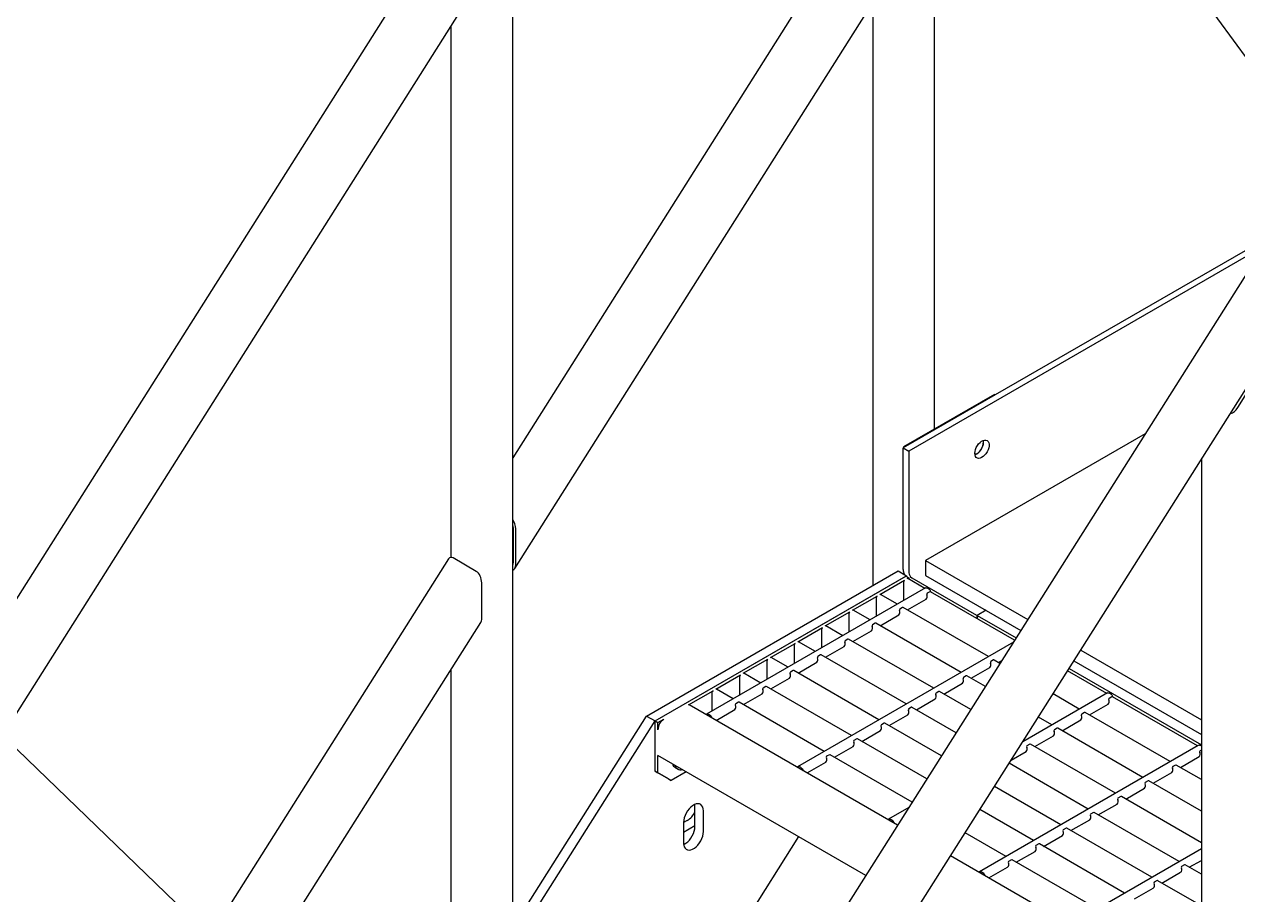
# Model space of a CAD drawing. Header units: millimetres. Extents: x 0 to 55611, y 0 to 32827.
# Drawn here: x 30493 to 31260, y 11091 to 11641 of the extents above; entities that cross this region are included whole.
import ezdxf

# ---------------------------------------------------------------- set-up
doc = ezdxf.new("R2010")
doc.units = ezdxf.units.MM
doc.header["$LTSCALE"] = 10
doc.linetypes.add('SLD-Continua', pattern=[0])
doc.layers.add('STRUC', color=5, linetype='SLD-Continua')
doc.styles.add('1', font='romans.shx', dxfattribs={"height": 125})
doc.dimstyles.new('50', dxfattribs={"dimscale": 0, "dimtxt": 125, "dimasz": 125, "dimexe": 125, "dimexo": 125, "dimgap": 50, "dimtad": 1, "dimdec": 0, "dimlfac": 49.861111, "dimzin": 1, "dimtxsty": '1', "dimcen": 2.5, "dimclrd": 1, "dimclre": 1, "dimadec": 0, "dimazin": 0, "dimtfac": 1, "dimtdec": 0, "dimtmove": 0, "dimatfit": 3, "dimfxl": 1, "dimtzin": 1, "dimarcsym": 0})

msp = doc.modelspace()

# ---------------------------------------------------------------- linework, layer by layer
at = {"layer": 'STRUC', "linetype": 'SLD-Continua', "lineweight": 25}
for p, q in [((31068.36, 11385.04), (31068.36, 12018.31)), ((30930.87, 11977.73), (29610.16, 9889.55)), ((29649.06, 9878.75), (30958.16, 11948.58)), ((31405.02, 11704.01), (30084.32, 9615.83)), ((30801.83, 11075.67), (30801.83, 11699.99)), ((31008.36, 11693.53), (30801.83, 11367)), ((30803.22, 11296.88), (31047.32, 11682.84)), ((30123.21, 9605.02), (31432.32, 11674.85)), ((31029.3, 11654.34), (31029.3, 11286.28)), ((30762.77, 11639.64), (30762.77, 11303.99)), ((31280.4, 11506.96), (31048.56, 11373.13)), ((31276.27, 11500.43), (31052.15, 11371.05)), ((31259.91, 11398.66), (31274.56, 11421.83)), ((31106.3, 11406.94), (31048.83, 11373.76)), ((31106.72, 11406.7), (31106.3, 11406.94)), ((31201.4, 11382.05), (31062.7, 11301.99)), ((31099.21, 11377.03), (31099.13, 11377.93)), ((31048.56, 11296.36), (31048.56, 11373.13)), ((31048.56, 11373.13), (31052.15, 11371.05)), ((31049.24, 11373.52), (31048.83, 11373.76)), ((31048.83, 11373.76), (31048.83, 11373.28)), ((31052.15, 11371.05), (31052.15, 11294.29)), ((31236.92, 11365.92), (31236.92, 11030.27)), ((30802.13, 11322.99), (30802.13, 11300.56)), ((30803.85, 11299.57), (30803.85, 11321.99)), ((30761.38, 11303.04), (30161.44, 10354.47)), ((30778.85, 11295.18), (30764.2, 11303.64)), ((31062.7, 11301.99), (31062.7, 11292.65)), ((31062.7, 11301.99), (31127.21, 11264.75)), ((30886.36, 11203.76), (31045.32, 11295.53)), ((31045.32, 11295.53), (31050.7, 11292.41)), ((31048.83, 11294.27), (31048.83, 11293.5)), ((31062.7, 11292.65), (31122.88, 11257.91)), ((30782.3, 11265.49), (30782.3, 11287.91)), ((30891.75, 11200.65), (31050.7, 11292.41)), ((30891.75, 11200.65), (31050.25, 11292.15)), ((31033.87, 11280.62), (31049.35, 11289.56)), ((31048.9, 11276.8), (31048.9, 11288.78)), ((31050.25, 11292.15), (31052.05, 11291.11)), ((31050.7, 11292.41), (31050.7, 11291.89)), ((31051.15, 11290.59), (31052.05, 11291.11)), ((31062.16, 11284.45), (31051.47, 11290.63)), ((31052.05, 11291.11), (31052.05, 11290.29)), ((31053.95, 11291.18), (31094.81, 11267.59)), ((31062.58, 11284.69), (30924.37, 11204.91)), ((31016.6, 11270.65), (31032.08, 11279.58)), ((31031.63, 11266.82), (31031.63, 11278.81)), ((31044.89, 11274.48), (31034.19, 11280.65)), ((31051.24, 11270.81), (31063.06, 11277.64)), ((31065.45, 11282.34), (31063.65, 11281.3)), ((31118.94, 11251.67), (31065.87, 11282.31)), ((30999.32, 11260.67), (31014.8, 11269.61)), ((31027.61, 11264.5), (31016.91, 11270.68)), ((31048.17, 11272.36), (31046.38, 11271.33)), ((31102.36, 11241.3), (31048.59, 11272.34)), ((31100.91, 11270.59), (31095.26, 11267.33)), ((30162.82, 10284.35), (30781.66, 11262.81)), ((31014.35, 11256.85), (31014.35, 11268.83)), ((31030.9, 11262.39), (31029.1, 11261.35)), ((31085.08, 11231.33), (31031.32, 11262.36)), ((31033.96, 11260.84), (31045.79, 11267.67)), ((31095.26, 11265.35), (31095.26, 11267.33)), ((31095.26, 11267.33), (31119.86, 11253.13)), ((31095.26, 11266.81), (31095.26, 11265.35)), ((30982.04, 11250.7), (30997.52, 11259.64)), ((30997.07, 11246.88), (30997.07, 11258.86)), ((31010.33, 11254.53), (30999.64, 11260.71)), ((31016.68, 11250.87), (31028.51, 11257.69)), ((30964.77, 11240.73), (30980.25, 11249.66)), ((30979.8, 11236.9), (30979.8, 11248.89)), ((31118.14, 11250.41), (30981.85, 11171.73)), ((30993.06, 11244.56), (30982.36, 11250.73)), ((30999.41, 11240.89), (31011.23, 11247.72)), ((31013.62, 11252.42), (31011.83, 11251.38)), ((31067.81, 11221.35), (31014.04, 11252.39)), ((30947.49, 11230.76), (30962.97, 11239.69)), ((30975.78, 11234.58), (30965.09, 11240.76)), ((30996.35, 11242.45), (30994.55, 11241.41)), ((31050.53, 11211.38), (30996.77, 11242.42)), ((31105.65, 11239.19), (31103.85, 11238.15)), ((31109.7, 11237.06), (31106.07, 11239.16)), ((31160.71, 11245.41), (31236.92, 11201.41)), ((30762.77, 11232.93), (30762.77, 11008.35)), ((30962.52, 11226.93), (30962.52, 11238.91)), ((30979.07, 11232.47), (30977.27, 11231.44)), ((31033.26, 11201.41), (30979.49, 11232.44)), ((30982.13, 11230.92), (30993.96, 11237.75)), ((31091.43, 11227.66), (31103.26, 11234.49)), ((31108.71, 11237.63), (31110.83, 11238.86)), ((31177.11, 11218.09), (31152.44, 11232.34)), ((31153.36, 11233.79), (31236.92, 11185.55)), ((31156.38, 11238.57), (31236.92, 11192.08)), ((30930.22, 11220.78), (30945.7, 11229.72)), ((30945.25, 11216.96), (30945.25, 11228.94)), ((30958.51, 11224.61), (30947.81, 11230.79)), ((30964.86, 11220.95), (30976.68, 11227.77)), ((31074.16, 11217.69), (31085.98, 11224.51)), ((31088.37, 11229.21), (31086.58, 11228.18)), ((31100.46, 11222.45), (31088.79, 11229.19)), ((30912.94, 11210.81), (30928.42, 11219.75)), ((30927.97, 11206.98), (30927.97, 11218.97)), ((30941.23, 11214.64), (30930.53, 11220.81)), ((30947.58, 11210.97), (30959.41, 11217.8)), ((30961.79, 11222.5), (30960, 11221.46)), ((31015.98, 11191.43), (30962.21, 11222.47)), ((31071.1, 11219.24), (31069.3, 11218.2)), ((31091.21, 11207.84), (31071.52, 11219.21)), ((31177.53, 11218.34), (31124.06, 11187.47)), ((31159.83, 11208.12), (31143.2, 11217.72)), ((31180.4, 11215.98), (31178.6, 11214.94)), ((31234.58, 11184.91), (31180.82, 11215.95)), ((31045.01, 11134.78), (30913.26, 11210.84)), ((30944.52, 11212.53), (30942.72, 11211.49)), ((30998.7, 11181.46), (30944.94, 11212.5)), ((31053.82, 11209.27), (31052.02, 11208.23)), ((31081.97, 11193.23), (31054.24, 11209.24)), ((31056.88, 11207.71), (31068.71, 11214.54)), ((31166.18, 11204.45), (31178.01, 11211.28)), ((28452.87, 7356.15), (30886.36, 11203.76)), ((28458.25, 7353.04), (30891.75, 11200.65)), ((30886.36, 11203.76), (30891.75, 11200.65)), ((30891.75, 11200.65), (30893.54, 11199.61)), ((30891.75, 11168.97), (30891.75, 11200.65)), ((30893.54, 11199.61), (30897.41, 11201.84)), ((30930.3, 11201), (30942.13, 11207.83)), ((31039.61, 11197.74), (31051.43, 11204.57)), ((31142.56, 11198.15), (31133.95, 11203.11)), ((31148.91, 11194.48), (31160.73, 11201.31)), ((31163.12, 11206.01), (31161.33, 11204.97)), ((31217.31, 11174.94), (31163.54, 11205.98)), ((30893.54, 11195.15), (30893.54, 11199.61)), ((31022.33, 11187.77), (31034.16, 11194.59)), ((31036.54, 11199.29), (31034.75, 11198.26)), ((31072.73, 11178.62), (31036.96, 11199.27)), ((31145.85, 11196.03), (31144.05, 11195)), ((31200.03, 11164.97), (31146.26, 11196.01)), ((31019.27, 11189.32), (31017.47, 11188.28)), ((31063.49, 11164.01), (31019.69, 11189.29)), ((31125.28, 11188.17), (31124.71, 11188.5)), ((31128.57, 11186.06), (31126.77, 11185.02)), ((31182.76, 11154.99), (31128.99, 11186.03)), ((31131.63, 11184.51), (31143.46, 11191.33)), ((30893.54, 11167.93), (30893.54, 11178.87)), ((31024.92, 11103.03), (30893.54, 11178.87)), ((31001.99, 11179.35), (31000.2, 11178.31)), ((31054.25, 11149.39), (31002.41, 11179.32)), ((31005.05, 11177.79), (31016.88, 11184.62)), ((31235, 11185.16), (31096.79, 11105.37)), ((31116.76, 11175.92), (31126.18, 11181.36)), ((31223.66, 11171.28), (31235.48, 11178.1)), ((31236.92, 11182.25), (31236.08, 11181.76)), ((30904.63, 11171.11), (30906.07, 11170.28)), ((30987.78, 11167.82), (30999.6, 11174.65)), ((31165.48, 11145.02), (31115.47, 11173.89)), ((31220.6, 11172.83), (31218.8, 11171.79)), ((31236.92, 11163.62), (31221.01, 11172.8)), ((30891.75, 11168.97), (30893.54, 11167.93)), ((30900.23, 11164.07), (30891.75, 11168.97)), ((30902.03, 11163.03), (30893.54, 11167.93)), ((30900.23, 11164.07), (30902.03, 11163.03)), ((30911.51, 11168.5), (30902.03, 11163.03)), ((31203.32, 11162.86), (31201.52, 11161.82)), ((31236.92, 11143.67), (31203.74, 11162.83)), ((31206.38, 11161.3), (31218.21, 11168.13)), ((31148.2, 11135.05), (31106.23, 11159.28)), ((31189.11, 11151.33), (31200.93, 11158.16)), ((30916.97, 11146.96), (30916.91, 11147.9)), ((30916.97, 11133.9), (30916.97, 11146.96)), ((31171.83, 11141.36), (31183.66, 11148.18)), ((31186.04, 11152.88), (31184.25, 11151.85)), ((31236.92, 11123.72), (31186.46, 11152.85)), ((30922.36, 11130.79), (30922.36, 11143.85)), ((31052.03, 11145.89), (31039.32, 11138.55)), ((31130.93, 11125.07), (31096.99, 11144.67)), ((31168.77, 11142.91), (31166.97, 11141.87)), ((31222.95, 11111.84), (31169.19, 11142.88)), ((30912.15, 11137.76), (30909.78, 11136.4)), ((30909.78, 11136.6), (30909.78, 11123.53)), ((30916.97, 11134.32), (30909.78, 11130.17)), ((31151.49, 11132.94), (31149.69, 11131.9)), ((31205.68, 11101.87), (31151.91, 11132.91)), ((31154.55, 11131.38), (31166.38, 11138.21)), ((30982.39, 11127.58), (30948.33, 11073.72)), ((31113.65, 11115.1), (31087.75, 11130.06)), ((31137.28, 11121.41), (31149.1, 11128.24)), ((31120, 11111.44), (31131.83, 11118.26)), ((31134.22, 11122.96), (31132.42, 11121.93)), ((31188.4, 11091.9), (31134.63, 11122.93)), ((31236.92, 11119.91), (31154.27, 11072.19)), ((31233.44, 11026), (31078.51, 11115.44)), ((31116.94, 11112.99), (31115.14, 11111.95)), ((31171.12, 11081.92), (31117.36, 11112.96)), ((31226.24, 11109.73), (31224.44, 11108.69)), ((31236.92, 11103.78), (31226.66, 11109.7)), ((31229.3, 11108.18), (31236.92, 11112.58)), ((31102.73, 11101.46), (31114.55, 11108.29)), ((31212.03, 11098.2), (31223.85, 11105.03)), ((31194.75, 11088.23), (31206.58, 11095.06)), ((31208.96, 11099.76), (31207.17, 11098.72)), ((31236.92, 11083.83), (31209.38, 11099.73))]:
    msp.add_line(p, q, dxfattribs=at)
at = {"layer": 'STRUC', "linetype": 'SLD-Continua', "lineweight": 25, "flags": 128}
for points in [[(31093.82, 11369.77), (31093.93, 11370.94), (31094.24, 11372.19), (31094.74, 11373.43), (31095.41, 11374.63), (31096.21, 11375.73), (31097.11, 11376.66), (31098.07, 11377.4), (31099.04, 11377.9), (31099.97, 11378.14), (31100.83, 11378.11), (31101.57, 11377.81), (31102.16, 11377.25), (31102.57, 11376.47), (31102.78, 11375.5), (31102.78, 11374.38), (31102.57, 11373.16), (31102.16, 11371.91), (31101.57, 11370.68), (31100.83, 11369.52), (31099.97, 11368.5), (31099.04, 11367.66), (31098.07, 11367.04), (31097.11, 11366.67), (31096.21, 11366.57), (31095.41, 11366.73), (31094.74, 11367.16), (31094.24, 11367.83), (31093.93, 11368.71), (31093.82, 11369.77)], [(31099.13, 11377.93), (31099.18, 11377.57), (31099.18, 11376.45), (31098.98, 11375.24), (31098.57, 11373.98), (31097.98, 11372.75), (31097.24, 11371.6), (31096.38, 11370.58), (31095.45, 11369.74), (31094.48, 11369.12), (31093.9, 11368.86)], [(31062.58, 11284.69), (31062.98, 11284.83), (31063.55, 11284.79), (31064.17, 11284.54), (31064.79, 11284.08), (31065.36, 11283.45), (31065.84, 11282.71), (31066.09, 11282.19)], [(31177.53, 11218.34), (31177.93, 11218.47), (31178.5, 11218.44), (31179.12, 11218.18), (31179.74, 11217.72), (31180.31, 11217.1), (31180.79, 11216.36), (31181.03, 11215.83)], [(30924.04, 11204.61), (30924.29, 11204.85), (30924.77, 11205.04), (30925.34, 11205.01), (30925.96, 11204.75), (30926.58, 11204.29), (30927.15, 11203.67), (30927.63, 11202.93), (30927.88, 11202.4)], [(30981.52, 11171.43), (30981.77, 11171.68), (30982.24, 11171.86), (30982.82, 11171.83), (30983.43, 11171.57), (30984.05, 11171.11), (30984.63, 11170.49), (30985.1, 11169.75), (30985.35, 11169.22)], [(30922.36, 11143.85), (30922.25, 11145.13), (30921.93, 11146.23), (30921.41, 11147.13), (30920.72, 11147.8), (30919.86, 11148.2), (30918.87, 11148.34), (30917.79, 11148.2), (30916.65, 11147.79), (30915.49, 11147.12), (30914.35, 11146.21), (30913.27, 11145.1), (30912.28, 11143.83), (30911.42, 11142.43), (30910.73, 11140.96), (30910.21, 11139.46), (30909.89, 11137.99), (30909.78, 11136.6)], [(30909.84, 11122.59), (30910.1, 11122.71), (30911.26, 11123.38), (30912.4, 11124.28), (30913.48, 11125.39), (30914.47, 11126.66), (30915.33, 11128.06), (30916.03, 11129.53), (30916.54, 11131.03), (30916.86, 11132.5), (30916.97, 11133.9)], [(31038.99, 11138.26), (31039.24, 11138.5), (31039.72, 11138.69), (31040.29, 11138.65), (31040.91, 11138.39), (31041.53, 11137.93), (31042.1, 11137.31), (31042.58, 11136.57), (31042.83, 11136.04)], [(30909.78, 11123.53), (30909.89, 11122.26), (30910.21, 11121.15), (30910.73, 11120.25), (30911.42, 11119.59), (30912.28, 11119.18), (30913.27, 11119.04), (30914.35, 11119.18), (30915.49, 11119.6), (30916.65, 11120.27), (30917.79, 11121.17), (30918.87, 11122.28), (30919.86, 11123.55), (30920.72, 11124.95), (30921.41, 11126.42), (30921.93, 11127.92), (30922.25, 11129.39), (30922.36, 11130.79)], [(31096.46, 11105.08), (31096.71, 11105.32), (31097.19, 11105.51), (31097.76, 11105.47), (31098.38, 11105.21), (31099, 11104.76), (31099.57, 11104.13), (31100.05, 11103.39), (31100.3, 11102.86)]]:
    msp.add_lwpolyline(points, dxfattribs=at)
at = {"layer": 'STRUC', "linetype": 'SLD-Continua', "lineweight": 25}
for centre, radius, start, end in [((31089.95, 11377.24), 9.26, 295.22768, 358.67022), ((31058.37, 11296.55), 9.81, 181.09965, 199.09099), ((31056.05, 11294.46), 3.9, 182.60548, 237.39452), ((31049.88, 11288.74), 0.976, 122.60548, 177.39452), ((31051.33, 11290.33), 0.319, 65.69288, 125.61758), ((31032.6, 11278.76), 0.976, 122.60548, 177.39452), ((31034.06, 11280.36), 0.319, 65.69288, 125.61758), ((31061.51, 11279.28), 2.26, 313.47222, 28.48726), ((31064.19, 11280.72), 0.791, 133.11728, 207.6572), ((31065.63, 11281.98), 0.402, 54.46254, 117.32452), ((31015.33, 11268.79), 0.976, 122.60548, 177.39452), ((31016.78, 11270.39), 0.319, 65.69288, 125.61758), ((31044.23, 11269.31), 2.26, 313.47222, 28.48726), ((31046.92, 11270.75), 0.791, 133.11728, 207.6572), ((31048.36, 11272.01), 0.402, 54.46254, 117.32452), ((31031.08, 11262.03), 0.402, 54.46254, 117.32452), ((31094.28, 11266.77), 0.976, 2.60548, 57.39452), ((30998.05, 11258.82), 0.976, 122.60548, 177.39452), ((30999.51, 11260.42), 0.319, 65.69288, 125.61758), ((31026.96, 11259.33), 2.26, 313.47222, 28.48726), ((31029.64, 11260.78), 0.791, 133.11728, 207.6572), ((30980.77, 11248.84), 0.976, 122.60548, 177.39452), ((30982.23, 11250.44), 0.319, 65.69288, 125.61758), ((31009.68, 11249.36), 2.26, 313.47222, 28.48726), ((31012.37, 11250.8), 0.791, 133.11728, 207.6572), ((31013.81, 11252.06), 0.402, 54.46254, 117.32452), ((30963.5, 11238.87), 0.976, 122.60548, 177.39452), ((30964.95, 11240.47), 0.319, 65.69288, 125.61758), ((30992.4, 11239.39), 2.26, 313.47222, 28.48726), ((30995.09, 11240.83), 0.791, 133.11728, 207.6572), ((30996.53, 11242.09), 0.402, 54.46254, 117.32452), ((31105.83, 11238.83), 0.402, 54.46254, 117.32452), ((30977.81, 11230.86), 0.791, 133.11728, 207.6572), ((30979.25, 11232.11), 0.402, 54.46254, 117.32452), ((31101.71, 11236.13), 2.26, 313.47222, 28.48726), ((31104.39, 11237.57), 0.791, 133.11728, 207.6572), ((30946.22, 11228.9), 0.976, 122.60548, 177.39452), ((30947.68, 11230.5), 0.319, 65.69288, 125.61758), ((30975.13, 11229.41), 2.26, 313.47222, 28.48726), ((31084.43, 11226.15), 2.26, 313.47222, 28.48726), ((31087.12, 11227.6), 0.791, 133.11728, 207.6572), ((31088.56, 11228.86), 0.402, 54.46254, 117.32452), ((30928.95, 11218.92), 0.976, 122.60548, 177.39452), ((30930.4, 11220.52), 0.319, 65.69288, 125.61758), ((30957.85, 11219.44), 2.26, 313.47222, 28.48726), ((30960.54, 11220.88), 0.791, 133.11728, 207.6572), ((30961.98, 11222.14), 0.402, 54.46254, 117.32452), ((31067.15, 11216.18), 2.26, 313.47222, 28.48726), ((31069.84, 11217.63), 0.791, 133.11728, 207.6572), ((31071.28, 11218.88), 0.402, 54.46254, 117.32452), ((31180.58, 11215.62), 0.402, 54.46254, 117.32452), ((30913.13, 11210.55), 0.319, 65.69288, 125.61758), ((30940.58, 11209.47), 2.26, 313.47222, 28.48726), ((30943.26, 11210.91), 0.791, 133.11728, 207.6572), ((30944.7, 11212.17), 0.402, 54.46254, 117.32452), ((31054, 11208.91), 0.402, 54.46254, 117.32452), ((31176.46, 11212.92), 2.26, 313.47222, 28.48726), ((31179.14, 11214.37), 0.791, 133.11728, 207.6572), ((30901.94, 11194.77), 8.4, 122.60548, 177.39452), ((31049.88, 11206.21), 2.26, 313.47222, 28.48726), ((31052.56, 11207.65), 0.791, 133.11728, 207.6572), ((31159.18, 11202.95), 2.26, 313.47222, 28.48726), ((31161.87, 11204.39), 0.791, 133.11728, 207.6572), ((31163.31, 11205.65), 0.402, 54.46254, 117.32452), ((31032.6, 11196.23), 2.26, 313.47222, 28.48726), ((31035.29, 11197.68), 0.791, 133.11728, 207.6572), ((31036.73, 11198.94), 0.402, 54.46254, 117.32452), ((31141.9, 11192.97), 2.26, 313.47222, 28.48726), ((31144.59, 11194.42), 0.791, 133.11728, 207.6572), ((31146.03, 11195.68), 0.402, 54.46254, 117.32452), ((31015.33, 11186.26), 2.26, 313.47222, 28.48726), ((31018.01, 11187.71), 0.791, 133.11728, 207.6572), ((31019.45, 11188.96), 0.402, 54.46254, 117.32452), ((31128.75, 11185.7), 0.402, 54.46254, 117.32452), ((31235.66, 11183.44), 1.84, 46.61454, 111.08079), ((31000.74, 11177.73), 0.791, 133.11728, 207.6572), ((31002.18, 11178.99), 0.402, 54.46254, 117.32452), ((31124.63, 11183), 2.26, 313.47222, 28.48726), ((31127.31, 11184.45), 0.791, 133.11728, 207.6572), ((31233.93, 11179.74), 2.26, 313.47222, 28.48726), ((31236.62, 11181.19), 0.791, 133.11728, 207.6572), ((30906.76, 11174.57), 4.06, 195.18582, 238.30265), ((30908.02, 11173.67), 3.87, 194.87898, 285.1264), ((30998.05, 11176.29), 2.26, 313.47222, 28.48726), ((31216.65, 11169.77), 2.26, 313.47222, 28.48726), ((31219.34, 11171.21), 0.791, 133.11728, 207.6572), ((31220.78, 11172.47), 0.402, 54.46254, 117.32452), ((31203.5, 11162.5), 0.402, 54.46254, 117.32452), ((31199.38, 11159.8), 2.26, 313.47222, 28.48726), ((31202.06, 11161.24), 0.791, 133.11728, 207.6572), ((31182.1, 11149.82), 2.26, 313.47222, 28.48726), ((31184.79, 11151.27), 0.791, 133.11728, 207.6572), ((31186.23, 11152.52), 0.402, 54.46254, 117.32452), ((30905.17, 11148.85), 13.1, 302.14349, 334.17241), ((31164.82, 11139.85), 2.26, 313.47222, 28.48726), ((31167.51, 11141.29), 0.791, 133.11728, 207.6572), ((31168.95, 11142.55), 0.402, 54.46254, 117.32452), ((31150.24, 11131.32), 0.791, 133.11728, 207.6572), ((31151.68, 11132.58), 0.402, 54.46254, 117.32452), ((31147.55, 11129.88), 2.26, 313.47222, 28.48726), ((31130.27, 11119.9), 2.26, 313.47222, 28.48726), ((31132.96, 11121.35), 0.791, 133.11728, 207.6572), ((31134.4, 11122.61), 0.402, 54.46254, 117.32452), ((31113, 11109.93), 2.26, 313.47222, 28.48726), ((31115.68, 11111.37), 0.791, 133.11728, 207.6572), ((31117.12, 11112.63), 0.402, 54.46254, 117.32452), ((31224.99, 11108.12), 0.791, 133.11728, 207.6572), ((31226.43, 11109.37), 0.402, 54.46254, 117.32452), ((31222.3, 11106.67), 2.26, 313.47222, 28.48726), ((31205.02, 11096.7), 2.26, 313.47222, 28.48726), ((31207.71, 11098.14), 0.791, 133.11728, 207.6572), ((31209.15, 11099.4), 0.402, 54.46254, 117.32452)]:
    msp.add_arc(centre, radius, start, end, dxfattribs=at)
for centre, major_axis, ratio, start_param, end_param in [((31256.46, 11400.65), (3.58, 5.37), 0.616084, 3.72498, 4.75257), ((30800.4, 11323.98), (-1.73, 5.56), 0.536091, 4.186221, 5.329939), ((30800.4, 11323.98), (-0.87, 2.78), 0.536091, 4.186221, 4.780724), ((30764.2, 11298.37), (-1.73, 5.56), 0.536091, 5.757017, 6.711143), ((30800.4, 11301.56), (-0.87, 2.78), 0.536091, 3.56955, 4.186221), ((30778.85, 11289.91), (-1.73, 5.56), 0.536091, 4.186221, 5.757017), ((30800.4, 11301.56), (-1.73, 5.56), 0.536091, 3.042503, 4.186221), ((30778.85, 11267.48), (-1.73, 5.56), 0.536091, 3.56955, 4.186221)]:
    msp.add_ellipse(centre, major_axis=major_axis, ratio=ratio, start_param=start_param, end_param=end_param, dxfattribs=at)

# ---------------------------------------------------------------- leaders
for points in [[(31415.3, 11413.8), (30794.6, 12265.86)], [(30850.23, 10833.75), (30122.26, 11536.22)]]:
    msp.add_leader(points, dimstyle='50', override={"dimscale": 1, "dimlfac": 1})

doc.saveas('drawing.dxf')
